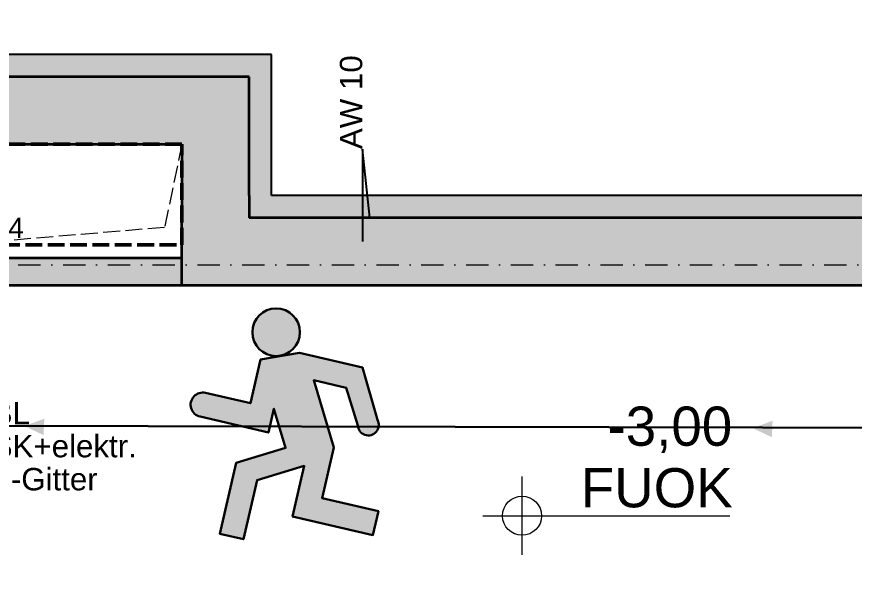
# Model space of a CAD drawing. Header units: millimetres. Extents: x 32522367 to 32638135, y 41424826 to 41540167.
# Drawn here: x 32589960 to 32593703, y 41448627 to 41451161 of the extents above; entities that cross this region are included whole.
import ezdxf
from ezdxf.enums import TextEntityAlignment as Align

# ---------------------------------------------------------------- set-up
doc = ezdxf.new("R2010")
doc.units = ezdxf.units.MM
for name, pattern in [('Raster', [0.2, 0.1, -0.05, 0, -0.05]), ('Strichlinie eng', [0.1, 0.075, -0.025]), ('Untersicht', [0.1, 0.075, -0.025])]:
    doc.linetypes.add(name, pattern=pattern)
for name, color, linetype in [('000 Achsraster Haupt', 251, 'Continuous'), ('110 Wand Aussen', 251, 'Continuous'), ('120 Wand Innen tragend', 251, 'Continuous'), ('130 Wand Innen', 251, 'Continuous'), ('220 Bodenaufbau', 251, 'Continuous'), ('240 Unterdaemmung', 251, 'Continuous'), ('811 Raum 2.Erschließung_ Nebenräume_Allg.räume_Technik', 251, 'Continuous'), ('951 Polierplan Hoehenkote', 251, 'Continuous')]:
    doc.layers.add(name, color=color, linetype=linetype)
for name, color, linetype, lineweight in [('000 Achsraster Haupt_Stift_Nr__1', 251, 'Continuous', 13), ('110 Wand Aussen_Stift_Nr__24', 251, 'Continuous', 13), ('110 Wand Aussen_Stift_Nr__29', 251, 'Continuous', 13), ('110 Wand Aussen_Stift_Nr__7', 251, 'Continuous', 25), ('110 Wand Aussen_Stift_Nr__8', 251, 'Continuous', 35), ('120 Wand Innen tragend_Stift_Nr__1', 251, 'Continuous', 13), ('120 Wand Innen tragend_Stift_Nr__6', 251, 'Continuous', 13), ('120 Wand Innen tragend_Stift_Nr__8', 251, 'Continuous', 35), ('130 Wand Innen_Stift_Nr__23', 251, 'Continuous', 13), ('130 Wand Innen_Stift_Nr__4', 251, 'Continuous', 35), ('210 Decke_Stift_Nr__101', 251, 'Continuous', 50), ('220 Bodenaufbau_Stift_Nr__1', 251, 'Continuous', 13), ('220 Bodenaufbau_Stift_Nr__6', 251, 'Continuous', 13), ('240 Unterdaemmung_Stift_Nr__6', 251, 'Continuous', 13), ('951 Polierplan Hoehenkote_Stift_Nr__1', 251, 'Continuous', 13), ('951 Polierplan Hoehenkote_Stift_Nr__109', 251, 'Continuous', 13), ('956 Aufbauten Beschriftung_Stift_Nr__1', 251, 'Continuous', 13), ('956 Durchbruch Beschriftung_Stift_Nr__61', 251, 'Continuous', 25), ('970 Brandschutz Beschriftung.Texte_ Bemaßung_ Symbole_ Fluchtwege_Stift_Nr__101', 251, 'Continuous', 50)]:
    doc.layers.add(name, color=color, linetype=linetype, lineweight=lineweight)
doc.layers.add('E2_LEHR_MENSCH_NATIVE', color=112, linetype='Continuous', lineweight=35, true_color=0x20dd55)
doc.layers.add('E2_LEHR_WEG_B_INTERPRETATION', color=112, linetype='Continuous', lineweight=80, true_color=0x20dd55)
doc.layers.add('E_NACHRTECH', color=3, linetype='Continuous', true_color=0x00fa00)
doc.styles.add('ERSTELLTER_STIL_1', font='arial.ttf')
doc.styles.get("Standard").update_dxf_attribs({"font": 'arial.ttf'})
doc.dimstyles.new('ERSTELLTER_STIL__11', dxfattribs={"dimtxt": 2.5, "dimasz": 0.0912, "dimexe": 1.25, "dimexo": 0.625, "dimgap": 0, "dimtad": 1, "dimtxsty": 'Standard', "dimcen": 2.5, "dimazin": 3, "dimtfac": 1, "dimtmove": 0, "dimatfit": 3, "dimldrblk": 'ARROWHEAD_5'})

# ---------------------------------------------------------------- blocks, each defined once
blk = doc.blocks.new('Decke_47', base_point=(13.8265, 4.8519))
at = {"layer": '240 Unterdaemmung_Stift_Nr__6', "color": 7, "linetype": 'Strichlinie eng', "lineweight": 13, "flags": 128}
blk.add_lwpolyline([(13.8265, 4.8519), (18.2402, 3.5563), (18.5726, 4.6885), (20.4916, 4.1251), (20.1592, 2.9929), (29.8791, 0.1396), (30.0481, 0.7153), (31.9671, 0.152), (31.7981, -0.4237), (32.9975, -0.7758), (33.1665, -0.2001), (35.0855, -0.7635), (34.9165, -1.3392), (37.987, -2.2405), (38.5897, -0.1872), (41.8905, -1.1561), (41.3271, -3.0751), (42.3538, -3.3765), (42.3144, -3.5108), (43.0436, -3.7249), (43.1365, -3.4083), (44.2688, -3.7406), (44.3533, -3.4528), (45.8885, -3.9035), (45.711, -4.508), (53.4639, -6.7838), (53.6329, -6.2081), (55.5519, -6.7715), (55.3829, -7.3472), (57.5802, -7.9922), (57.7492, -7.4165), (59.6682, -7.9798), (59.4992, -8.5556), (62.1396, -9.3307), (63.9142, -3.2858), (52.1536, 0.1666), (50.2441, 0.7272), (27.1583, 7.5041), (25.2489, 8.0647), (15.601, 10.8969)], close=True, dxfattribs=at)
blk = doc.blocks.new('Decke_60', base_point=(38.694, -10.8377))
at = {"layer": '220 Bodenaufbau_Stift_Nr__6', "color": 7, "linetype": 'Continuous', "lineweight": 13, "flags": 128}
blk.add_lwpolyline([(40.8769, -3.4015), (43.2469, -4.0973), (43.3399, -3.7806), (44.4721, -4.113), (44.5566, -3.8251), (45.5161, -4.1068), (45.3387, -4.7113), (53.6672, -7.1562), (53.8362, -6.5805), (55.1795, -6.9748), (55.0105, -7.5505), (56.4114, -7.9618)], dxfattribs=at)
blk = doc.blocks.new('Decke_119', base_point=(42.1147, -3.7649))
at = {"layer": '240 Unterdaemmung_Stift_Nr__6', "color": 7, "linetype": 'Strichlinie eng', "lineweight": 13, "flags": 128}
blk.add_lwpolyline([(56.4114, -7.9618), (55.0105, -7.5505), (55.1795, -6.9748), (54.7478, -6.8481), (54.4661, -7.8076), (53.9863, -7.6668), (54.268, -6.7072), (53.8362, -6.5805), (53.6672, -7.1562), (50.4529, -6.2126), (46.4901, -5.0493), (42.1147, -3.7649)], dxfattribs=at)
blk = doc.blocks.new('Öffnung_144')
at = {"layer": '120 Wand Innen tragend_Stift_Nr__1', "color": 7, "linetype": 'Untersicht', "lineweight": 13}
for p, q in [((45.1081, -6.2069), (46.0169, -6.6613)), ((45.0574, -6.3796), (46.0676, -6.4886))]:
    blk.add_line(p, q, dxfattribs=at)
at = {"layer": '120 Wand Innen tragend_Stift_Nr__6', "color": 7, "linetype": 'Untersicht', "lineweight": 13, "flags": 128}
for points in [[(45.1081, -6.2069), (45.0574, -6.3796)], [(46.0169, -6.6613), (46.0676, -6.4886)]]:
    blk.add_lwpolyline(points, dxfattribs=at)
at = {"layer": '120 Wand Innen tragend_Stift_Nr__8', "color": 7, "linetype": 'Continuous', "lineweight": 35, "flags": 128}
for points in [[(46.0676, -6.4886), (45.1081, -6.2069)], [(45.0574, -6.3796), (46.0169, -6.6613)]]:
    blk.add_lwpolyline(points, dxfattribs=at)
blk = doc.blocks.new('Wand_284', base_point=(53.6672, -7.1562))
at = {"layer": '110 Wand Aussen_Stift_Nr__24', "linetype": 'Continuous', "lineweight": 13}
for points in [[(45.3387, -4.7113), (45.711, -4.508), (45.4232, -4.4235)], [(45.711, -4.508), (45.3387, -4.7113), (45.6265, -4.7958)], [(45.711, -4.508), (45.6265, -4.7958), (48.7593, -5.7155), (48.8438, -5.4276)]]:
    blk.add_hatch(color=92, dxfattribs=at).paths.add_polyline_path(points)
at = {"layer": '110 Wand Aussen_Stift_Nr__29', "linetype": 'Continuous', "lineweight": 13}
for points in [[(45.711, -4.508), (45.8351, -4.4402), (45.7392, -4.412)], [(45.8351, -4.4402), (45.711, -4.508), (45.807, -4.5361)], [(45.8351, -4.4402), (45.807, -4.5361), (48.8438, -5.4276), (48.872, -5.3317)]]:
    blk.add_hatch(color=6, dxfattribs=at).paths.add_polyline_path(points)
at = {"layer": '110 Wand Aussen_Stift_Nr__7', "color": 7, "linetype": 'Continuous', "lineweight": 25, "flags": 128}
blk.add_lwpolyline([(48.872, -5.3317), (45.8351, -4.4402)], dxfattribs=at)
at = {"layer": '110 Wand Aussen_Stift_Nr__8', "color": 7, "linetype": 'Continuous', "lineweight": 35}
for p in [(45.7392, -4.412), (48.8438, -5.4276)]:
    blk.add_line(p, (45.711, -4.508), dxfattribs=at)
at = {"layer": '110 Wand Aussen_Stift_Nr__8', "color": 7, "linetype": 'Continuous', "lineweight": 35, "flags": 128}
for points in [[(45.3387, -4.7113), (45.4232, -4.4235)], [(45.3387, -4.7113), (48.7593, -5.7155)]]:
    blk.add_lwpolyline(points, dxfattribs=at)
blk = doc.blocks.new('Wand_285', base_point=(45.3387, -4.7113))
at = {"layer": '110 Wand Aussen_Stift_Nr__24', "linetype": 'Continuous', "lineweight": 13}
for points in [[(45.5161, -4.1068), (45.8885, -3.9035), (45.6006, -3.819)], [(45.5161, -4.1068), (45.804, -4.1913), (45.8885, -3.9035)], [(45.5161, -4.1068), (45.4232, -4.4235), (45.711, -4.508), (45.804, -4.1913)]]:
    blk.add_hatch(color=92, dxfattribs=at).paths.add_polyline_path(points)
at = {"layer": '110 Wand Aussen_Stift_Nr__29', "linetype": 'Continuous', "lineweight": 13}
for points in [[(45.9166, -3.8075), (45.8885, -3.9035), (46.0126, -3.8357)], [(45.8885, -3.9035), (45.9844, -3.9316), (46.0126, -3.8357)], [(45.8885, -3.9035), (45.7392, -4.412), (45.8351, -4.4402), (45.9844, -3.9316)]]:
    blk.add_hatch(color=6, dxfattribs=at).paths.add_polyline_path(points)
at = {"layer": '110 Wand Aussen_Stift_Nr__7', "color": 7, "linetype": 'Continuous', "lineweight": 25, "flags": 128}
for points in [[(46.0126, -3.8357), (45.9166, -3.8075)], [(45.8351, -4.4402), (46.0126, -3.8357)]]:
    blk.add_lwpolyline(points, dxfattribs=at)
at = {"layer": '110 Wand Aussen_Stift_Nr__8', "color": 7, "linetype": 'Continuous', "lineweight": 35}
for p, q in [((45.8885, -3.9035), (45.6006, -3.819)), ((45.804, -4.1913), (45.8885, -3.9035)), ((45.7392, -4.412), (45.804, -4.1913)), ((45.7392, -4.412), (45.711, -4.508))]:
    blk.add_line(p, q, dxfattribs=at)
at = {"layer": '110 Wand Aussen_Stift_Nr__8', "color": 7, "linetype": 'Continuous', "lineweight": 35, "flags": 128}
blk.add_lwpolyline([(45.5161, -4.1068), (45.4232, -4.4235)], dxfattribs=at)
blk = doc.blocks.new('Wand_286', base_point=(45.5161, -4.1068))
at = {"layer": '110 Wand Aussen_Stift_Nr__24', "linetype": 'Continuous', "lineweight": 13}
for points in [[(44.2688, -3.7406), (44.5566, -3.8251), (44.3533, -3.4528)], [(44.6411, -3.5373), (44.3533, -3.4528), (44.5566, -3.8251)], [(44.5566, -3.8251), (45.5161, -4.1068), (45.6006, -3.819), (44.6411, -3.5373)]]:
    blk.add_hatch(color=92, dxfattribs=at).paths.add_polyline_path(points)
at = {"layer": '110 Wand Aussen_Stift_Nr__29', "linetype": 'Continuous', "lineweight": 13}
for points in [[(44.2855, -3.3287), (44.2573, -3.4246), (44.3533, -3.4528)], [(44.3814, -3.3568), (44.2855, -3.3287), (44.3533, -3.4528)], [(44.3533, -3.4528), (45.8885, -3.9035), (45.9166, -3.8075), (44.3814, -3.3568)]]:
    blk.add_hatch(color=6, dxfattribs=at).paths.add_polyline_path(points)
at = {"layer": '110 Wand Aussen_Stift_Nr__7', "color": 7, "linetype": 'Continuous', "lineweight": 25, "flags": 128}
for points in [[(44.2855, -3.3287), (44.2573, -3.4246)], [(45.9166, -3.8075), (44.2855, -3.3287)]]:
    blk.add_lwpolyline(points, dxfattribs=at)
at = {"layer": '110 Wand Aussen_Stift_Nr__8', "color": 7, "linetype": 'Continuous', "lineweight": 35}
for p, q in [((44.3533, -3.4528), (44.2688, -3.7406)), ((44.6411, -3.5373), (44.3533, -3.4528)), ((45.6006, -3.819), (44.6411, -3.5373)), ((45.8885, -3.9035), (45.6006, -3.819))]:
    blk.add_line(p, q, dxfattribs=at)
at = {"layer": '110 Wand Aussen_Stift_Nr__8', "color": 7, "linetype": 'Continuous', "lineweight": 35, "flags": 128}
blk.add_lwpolyline([(44.5566, -3.8251), (45.5161, -4.1068)], dxfattribs=at)
blk = doc.blocks.new('Wand_470', base_point=(45.3387, -4.7113))
at = {"layer": '130 Wand Innen_Stift_Nr__23', "linetype": 'Continuous', "lineweight": 13}
blk.add_hatch(color=91, dxfattribs=at).paths.add_polyline_path([(45.3725, -4.5962), (44.413, -4.3145), (44.3792, -4.4296), (45.3387, -4.7113)])
at = {"layer": '130 Wand Innen_Stift_Nr__4', "color": 7, "linetype": 'Continuous', "lineweight": 35, "flags": 128}
for points in [[(45.3725, -4.5962), (44.413, -4.3145)], [(44.3792, -4.4296), (45.3387, -4.7113)], [(45.3387, -4.7113), (45.3725, -4.5962)]]:
    blk.add_lwpolyline(points, dxfattribs=at)
blk = doc.blocks.new('Höhenbemaßung_137', base_point=(46.5068, -6.1278))
at = {"layer": '951 Polierplan Hoehenkote_Stift_Nr__1', "color": 7, "linetype": 'Continuous', "lineweight": 13}
for p, q in [((46.4575, -6.2957), (46.5561, -5.9599)), ((46.3389, -6.0785), (47.3983, -6.3895))]:
    blk.add_line(p, q, dxfattribs=at)
blk.add_circle((46.5068, -6.1278), 0.0875, dxfattribs=at)
at = {"layer": '951 Polierplan Hoehenkote_Stift_Nr__109', "color": 7, "lineweight": 13, "char_height": 0.175, "attachment_point": 7, "rotation": 343.64, "style": 'ERSTELLTER_STIL_1'}
for s, insert in [('\\A1;{\\pql;\\fArial|b0|i0|c0|p0;\\W1.000000;-3,00}', (46.9523, -5.9668)), ('\\A1;{\\pql;\\fArial|b0|i0|c0|p0;\\W1.000000;FUOK}', (46.7685, -6.1681))]:
    blk.add_mtext(s, dxfattribs=dict(at, insert=insert))
blk = doc.blocks.new('Öffnung_365')
at = {"layer": '210 Decke_Stift_Nr__101', "color": 1, "linetype": 'Untersicht', "lineweight": 50, "true_color": 0xf50000, "flags": 128}
for points in [[(44.5566, -3.8251), (44.4299, -4.2569)], [(45.5161, -4.1068), (44.5566, -3.8251)], [(45.3894, -4.5386), (45.5161, -4.1068)], [(44.4299, -4.2569), (45.3894, -4.5386)]]:
    blk.add_lwpolyline(points, dxfattribs=at)
at = {"layer": '220 Bodenaufbau_Stift_Nr__1', "color": 7, "linetype": 'Untersicht', "lineweight": 13}
for p, q in [((45.5161, -4.1068), (45.3368, -4.4423)), ((45.3368, -4.4423), (44.4299, -4.2569))]:
    blk.add_line(p, q, dxfattribs=at)
blk = doc.blocks.new('Standard-Rastermarker_20')
at = {"layer": '000 Achsraster Haupt_Stift_Nr__1', "color": 7, "linetype": 'Raster', "lineweight": 13}
blk.add_line((1, 0), (91.4133, 0), dxfattribs=at)
at = {"layer": '000 Achsraster Haupt_Stift_Nr__1', "color": 7, "lineweight": 13, "style": 'ERSTELLTER_STIL_1'}
for tag, p in [('AC_MarkerText_1_0', (-0.25, 0.075)), ('AC_MarkerText_1_1', (92.6633, 0.075))]:
    blk.add_attdef(tag, text='', height=0.15, dxfattribs=at).set_placement(p, align=Align.TOP_CENTER)
blk = doc.blocks.new('ARROWHEAD_5')
at = {"linetype": 'Continuous', "lineweight": 0}
blk.add_hatch(color=0, dxfattribs=at).paths.add_polyline_path([(-1, 0.2679), (0, 0), (-1, -0.2679)])
at = {"color": 0, "linetype": 'Continuous', "lineweight": 0}
blk.add_line((0, 0), (-1, 0), dxfattribs=at)
blk = doc.blocks.new('98095500')
at = {"color": 18, "lineweight": 30, "true_color": 0x000000}
for points in [[(423921.73, 99168.82), (423956.82, 99168.82), (423956.82, 99202.95), (423984.52, 99214.53), (424033.69, 99214.53), (424053.79, 99178.33)], [(424040.17, 99170.92), (424025.2, 99196.66), (423999.74, 99196.78), (424026.18, 99150.32), (424026.18, 99110.9), (424070.22, 99110.9), (424070.22, 99092.32), (424007.48, 99092.32), (424007.48, 99131.68), (423974.96, 99113.11), (423974.96, 99066.99), (423956.52, 99066.99), (423956.52, 99122.44), (423990.54, 99141.87), (423975.12, 99168.79), (423975.12, 99150.21), (423921.73, 99150.28)]]:
    blk.add_lwpolyline(points, dxfattribs=at)
blk.add_circle((423963.6, 99225.86), 18.08, dxfattribs=at)
for centre, radius, start, end in [((424047.83, 99173.07), 7.96, 195.72991, 41.40047), ((423921.73, 99159.55), 9.27, 89.9849, 270.0151)]:
    blk.add_arc(centre, radius, start, end, dxfattribs=at)
blk = doc.blocks.new('750298750')
h = blk.add_hatch(color=3)
h.paths.add_polyline_path([(426943.63, 99576.9), (426968.12, 99576.79), (426982.52, 99552.02, 1.25347), (426995.63, 99559.16), (426976.28, 99593.98), (426928.98, 99593.98), (426902.34, 99582.83), (426902.34, 99550.01), (426868.58, 99550.01, 1), (426868.59, 99532.17), (426919.94, 99532.11), (426919.94, 99549.98), (426934.78, 99524.08), (426902.06, 99505.39), (426902.06, 99452.05), (426919.79, 99452.05), (426919.79, 99496.41), (426951.07, 99514.28), (426951.07, 99476.42), (427011.43, 99476.42), (427011.43, 99494.29), (426969.06, 99494.29), (426969.06, 99532.21)])
h.paths.add_polyline_path([(426891.47, 99604.88, 1), (426926.25, 99604.88, 1)])
at = {"xscale": 0.9619413167778113, "yscale": 0.9619413167778113, "zscale": 0.9619413167778113}
blk.add_blockref('98095500', (19080.76, 4155.42), dxfattribs=at)
blk = doc.blocks.new('E2_MOL_LEHRPERSON_ZENTRIERT')
blk.add_blockref('750298750', (-426935.55, -99537.16))

msp = doc.modelspace()

# ---------------------------------------------------------------- linework, layer by layer
at = {"layer": '811 Raum 2.Erschließung_ Nebenräume_Allg.räume_Technik', "color": 51, "linetype": 'Continuous', "lineweight": 0, "true_color": 0xf5ffa6, "flags": 128}
msp.add_lwpolyline([(32586228.823, 41449962.621), (32586228.831, 41448462.621), (32608418.832, 41448462.733), (32608418.837, 41447562.733), (32612178.836, 41447562.754), (32612178.824, 41449962.752)], close=True, dxfattribs=at)
at = {"layer": 'E2_LEHR_WEG_B_INTERPRETATION', "color": 112, "true_color": 0x20dd55}
for points in [[(32589994.685, 41449333.266), (32590083.613, 41449365.951), (32590080.282, 41449292.65)], [(32593249.395, 41449323.86), (32593338.323, 41449356.545), (32593334.992, 41449283.244)]]:
    msp.add_solid(points, dxfattribs=at)
at = {"layer": 'E_NACHRTECH', "color": 3, "lineweight": 30}
msp.add_lwpolyline([(32596039.756, 41449320.17), (32586425.766, 41449342.168)], dxfattribs=at)

# ---------------------------------------------------------------- block references
at = {"layer": '000 Achsraster Haupt', "color": 7, "linetype": 'Continuous', "lineweight": 18, "xscale": 999.9999999999995, "yscale": 999.9999999999995, "zscale": 999.9999999999995, "rotation": 0.0002901272618044}
msp.add_blockref('Standard-Rastermarker_20', (32539942.788, 41450052.387), dxfattribs=at)
at = {"layer": '110 Wand Aussen', "color": 7, "lineweight": 35, "xscale": 1000, "yscale": 1000, "zscale": 1000, "rotation": 16.36019999999994}
for name, p in [('Wand_284', (32599378.823, 41449962.687)), ('Wand_286', (32590698.82, 41450592.644)), ('Wand_285', (32590698.823, 41449962.644))]:
    msp.add_blockref(name, p, dxfattribs=at)
at = {"layer": '120 Wand Innen tragend', "color": 7, "linetype": 'Continuous', "lineweight": 13, "xscale": 1000, "yscale": 1000, "zscale": 1000, "rotation": 16.36019999999994}
msp.add_blockref('Öffnung_144', (32545868.865, 41441712.417), dxfattribs=at)
at = {"layer": '130 Wand Innen', "color": 7, "lineweight": 35, "xscale": 1000, "yscale": 1000, "zscale": 1000, "rotation": 16.36019999999994}
msp.add_blockref('Wand_470', (32590698.823, 41449962.644), dxfattribs=at)
at = {"layer": '220 Bodenaufbau', "color": 7, "linetype": 'Continuous', "lineweight": 13, "xscale": 1000, "yscale": 1000, "zscale": 1000, "rotation": 16.36019999999994}
for name, p in [('Decke_60', (32586048.862, 41442212.626)), ('Öffnung_365', (32545868.865, 41441712.417))]:
    msp.add_blockref(name, p, dxfattribs=at)
at = {"layer": '240 Unterdaemmung', "color": 7, "linetype": 'Strichlinie eng', "lineweight": 13, "xscale": 1000, "yscale": 1000, "zscale": 1000, "rotation": 16.36019999999994}
for name, p in [('Decke_47', (32557768.822, 41450262.477)), ('Decke_119', (32587338.824, 41449962.626))]:
    msp.add_blockref(name, p, dxfattribs=at)
at = {"layer": '951 Polierplan Hoehenkote', "color": 7, "lineweight": 13, "xscale": 1000, "yscale": 1000, "zscale": 1000, "rotation": 16.36019999999994}
msp.add_blockref('Höhenbemaßung_137', (32592218.621, 41448932.548), dxfattribs=at)
at = {"layer": 'E2_LEHR_MENSCH_NATIVE', "color": 112, "true_color": 0x20dd55, "xscale": 6.107755025382402, "yscale": 6.107755025382402, "rotation": 346.9323015139019}
msp.add_blockref('E2_MOL_LEHRPERSON_ZENTRIERT', (32591184.851, 41449312.307), dxfattribs=at)

# ---------------------------------------------------------------- texts
at = {"layer": '956 Aufbauten Beschriftung_Stift_Nr__1', "color": 7, "linetype": 'Continuous', "lineweight": 13, "insert": (32591505.79, 41450569.849), "char_height": 100, "attachment_point": 7, "rotation": 90.000246, "style": 'ERSTELLTER_STIL_1'}
msp.add_mtext('\\A1;{\\pql;\\fArial|b0|i0|c0|p0;\\W1.000000;AW \\fArial|b0|i0|c0|p0;\\W1.000000;10}', dxfattribs=at)
at = {"layer": '956 Durchbruch Beschriftung_Stift_Nr__61', "color": 5, "linetype": 'Continuous', "lineweight": 25, "insert": (32589698.822, 41450263.496), "char_height": 90, "attachment_point": 1, "rotation": 0.000289, "style": 'ERSTELLTER_STIL_1'}
msp.add_mtext('\\A1;{\\pql;\\fArial|b0|i0|c0|p0;\\W1.000000;S 2.4}', dxfattribs=at)
at = {"layer": '970 Brandschutz Beschriftung.Texte_ Bemaßung_ Symbole_ Fluchtwege_Stift_Nr__101', "color": 1, "linetype": 'Continuous', "lineweight": 50, "true_color": 0xf50000, "insert": (32589755.523, 41449440.88), "char_height": 100, "attachment_point": 1, "rotation": 0.000289, "line_spacing_factor": 0.884915, "style": 'ERSTELLTER_STIL_1'}
msp.add_mtext('\\A1;{\\pql;\\fArial|b0|i0|c0|p0;\\W1.000000;ABL\\P\\pql;\\fArial|b0|i0|c0|p0;\\W1.000000;BSK+elektr.\\P\\pql;\\fArial|b0|i0|c0|p0;\\W1.000000;LÜ-Gitter}', dxfattribs=at)

# ---------------------------------------------------------------- leaders
at = {"layer": '956 Aufbauten Beschriftung_Stift_Nr__1', "color": 7, "linetype": 'Continuous', "lineweight": 13, "annotation_type": 0, "has_hookline": 1, "hookline_direction": 1, "text_width": 412.551, "horizontal_direction": (-4e-06, 1, 0)}
msp.add_leader([(32591538.404, 41450262.647), (32591505.79, 41450569.849)], dimstyle='ERSTELLTER_STIL__11', dxfattribs=at)

doc.saveas('drawing.dxf')
